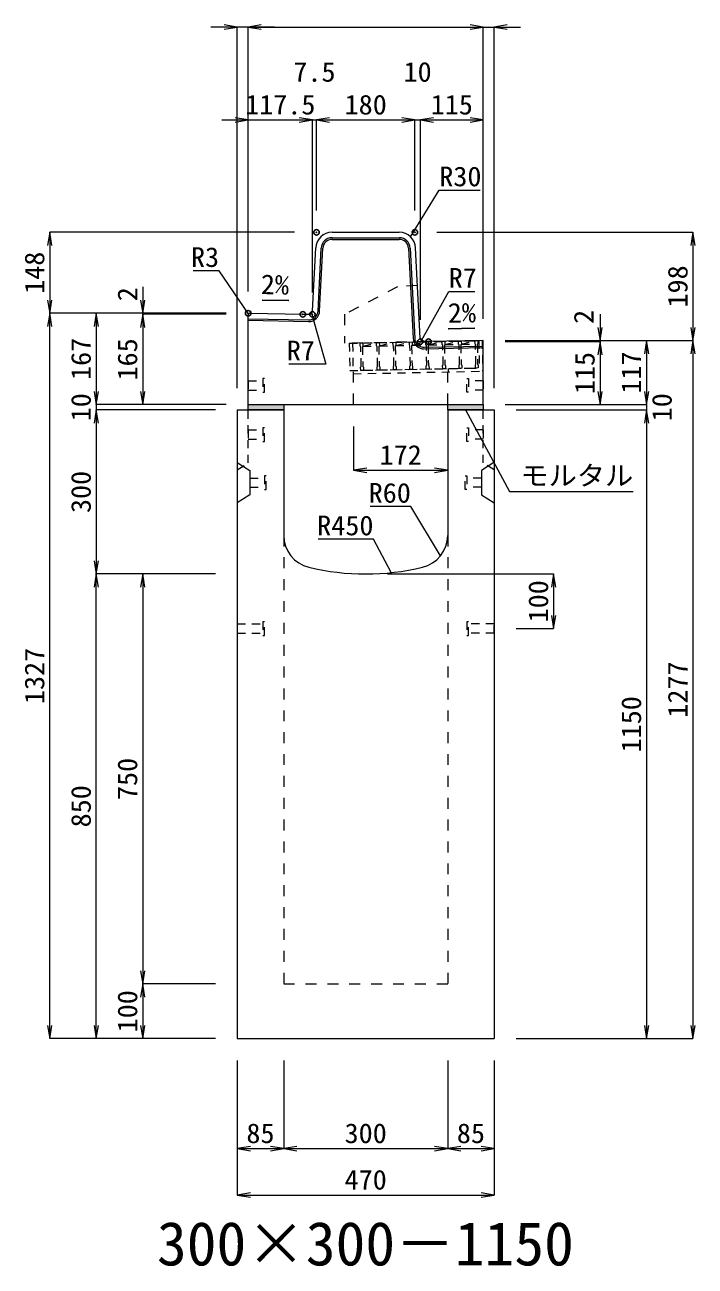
# Model space of a CAD drawing. Units: millimetres at full size. Extents: x -22536 to 51867, y -19720 to 38340.
# Drawn here: x 9276 to 10503, y 12534 to 14805 of the extents above; entities that cross this region are included whole.
import ezdxf
from ezdxf.enums import TextEntityAlignment as Align

# ---------------------------------------------------------------- set-up
doc = ezdxf.new("R2010")
doc.units = ezdxf.units.MM
doc.header["$LTSCALE"] = 20
doc.header["$PDMODE"] = 32
doc.header["$PDSIZE"] = 10
doc.linetypes.add('USER1', pattern=[2, 1, -1])
doc.linetypes.add('USER2', pattern=[1.35, 0.75, -0.6])
for name, color, linetype, lineweight in [('インサート', 3, 'USER2', 9), ('グレーチング', 7, 'USER2', 5), ('モルタル', 7, 'Continuous', 9), ('受枠', 3, 'USER2', 9), ('寸法線', 7, 'Continuous', 13), ('引出線', 4, 'Continuous', 13), ('本体', 2, 'Continuous', 13), ('目地', 132, 'Continuous', 5)]:
    doc.layers.add(name, color=color, linetype=linetype, lineweight=lineweight)
doc.layers.add('作業エリア', color=11, linetype='Continuous')
doc.layers.add('文字', color=7, linetype='Continuous')
doc.styles.add('ＭＳ 明朝', font='')
doc.styles.get('ＭＳ 明朝').set_extended_font_data('MS Mincho')

# ---------------------------------------------------------------- blocks, each defined once
blk = doc.blocks.new('open_arrow')
at = {"color": 0, "linetype": 'Continuous', "lineweight": -2}
blk.add_lwpolyline([(7.5, 1.25), (0, 0), (7.5, -1.25)], dxfattribs=at)

msp = doc.modelspace()

# ---------------------------------------------------------------- hatches: boundary and pattern name
at = {"layer": 'モルタル'}
for points in [[(9750, 14100), (9750, 14110), (9685, 14110), (9685, 14100)], [(10115, 14100), (10115, 14110), (10050, 14110), (10050, 14100)]]:
    msp.add_hatch(color=256, dxfattribs=at).paths.add_polyline_path(points)

# ---------------------------------------------------------------- linework, layer by layer
at = {"layer": 'インサート'}
for p, q in [((9685, 14153.5), (9712, 14153.5)), ((9685, 14153.5), (9685, 14136.5)), ((9715, 14157.5), (9712, 14157.5)), ((9712, 14157.5), (9712, 14132.5)), ((9715, 14132.5), (9715, 14157.5)), ((10085, 14157.5), (10088, 14157.5)), ((10085, 14132.5), (10085, 14157.5)), ((10088, 14157.5), (10088, 14132.5)), ((10115, 14153.5), (10088, 14153.5)), ((10115, 14153.5), (10115, 14136.5)), ((9685, 14136.5), (9712, 14136.5)), ((9712, 14132.5), (9715, 14132.5)), ((10088, 14132.5), (10085, 14132.5)), ((10115, 14136.5), (10088, 14136.5)), ((9685, 14063.5), (9712, 14063.5)), ((9685, 14063.5), (9685, 14046.5)), ((9715, 14067.5), (9712, 14067.5)), ((9712, 14067.5), (9712, 14042.5)), ((9715, 14042.5), (9715, 14067.5)), ((10085, 14067.5), (10088, 14067.5)), ((10085, 14042.5), (10085, 14067.5)), ((10088, 14067.5), (10088, 14042.5)), ((10115, 14063.5), (10088, 14063.5)), ((10115, 14063.5), (10115, 14046.5)), ((9685, 14046.5), (9712, 14046.5)), ((9712, 14042.5), (9715, 14042.5)), ((10088, 14042.5), (10085, 14042.5)), ((10115, 14046.5), (10088, 14046.5)), ((9688.2, 13975.5), (9715.2, 13975.5)), ((9688.2, 13975.5), (9688.2, 13958.5)), ((9718.2, 13979.5), (9715.2, 13979.5)), ((9715.2, 13979.5), (9715.2, 13954.5)), ((9718.2, 13954.5), (9718.2, 13979.5)), ((10081.8, 13979.5), (10084.8, 13979.5)), ((10081.8, 13954.5), (10081.8, 13979.5)), ((10084.8, 13979.5), (10084.8, 13954.5)), ((10111.8, 13975.5), (10084.8, 13975.5)), ((10111.8, 13975.5), (10111.8, 13958.5)), ((9688.2, 13958.5), (9715.2, 13958.5)), ((9715.2, 13954.5), (9718.2, 13954.5)), ((10084.8, 13954.5), (10081.8, 13954.5)), ((10111.8, 13958.5), (10084.8, 13958.5)), ((9665, 13708.5), (9712, 13708.5)), ((9665, 13708.5), (9665, 13691.5)), ((9715, 13712.5), (9712, 13712.5)), ((9712, 13712.5), (9712, 13687.5)), ((9715, 13687.5), (9715, 13712.5)), ((10088, 13712.5), (10085, 13712.5)), ((10085, 13712.5), (10085, 13687.5)), ((10088, 13687.5), (10088, 13712.5)), ((10135, 13708.5), (10088, 13708.5)), ((10135, 13691.5), (10135, 13708.5)), ((9665, 13691.5), (9712, 13691.5)), ((9712, 13687.5), (9715, 13687.5)), ((10085, 13687.5), (10088, 13687.5)), ((10135, 13691.5), (10088, 13691.5))]:
    msp.add_line(p, q, dxfattribs=at)
at = {"layer": 'グレーチング'}
for p, q in [((9889.92, 14222.5), (10104.88, 14226.8)), ((9895.04, 14216.6), (9919.92, 14223.1)), ((9895.04, 14216.6), (9920.04, 14217.1)), ((9925.04, 14217.2), (9949.91, 14223.7)), ((9925.04, 14217.2), (9950.03, 14217.7)), ((9955.03, 14217.8), (9979.91, 14224.3)), ((9955.03, 14217.8), (9980.03, 14218.3)), ((9985.03, 14218.4), (10009.9, 14224.9)), ((9985.03, 14218.4), (10010.02, 14218.9)), ((10015.02, 14219), (10039.89, 14225.5)), ((10015.02, 14219), (10040.01, 14219.5)), ((10045.01, 14219.6), (10069.89, 14226.1)), ((10045.01, 14219.6), (10070.01, 14220.1)), ((10075.01, 14220.2), (10099.88, 14226.7)), ((10075.01, 14220.2), (10100, 14220.7)), ((9890.92, 14172.51), (10105.88, 14176.81))]:
    msp.add_line(p, q, dxfattribs=at)
for points in [[(9889.92, 14222.5), (9894.92, 14222.6), (9895.04, 14216.6), (9894.06, 14215.58), (9894.78, 14179.59), (9895.8, 14178.61), (9895.92, 14172.61), (9890.92, 14172.51), (9890.8, 14178.51), (9891.78, 14179.53), (9891.06, 14215.52), (9890.04, 14216.5)], [(9919.92, 14223.1), (9924.92, 14223.2), (9925.04, 14217.2), (9924.06, 14216.18), (9924.78, 14180.19), (9925.8, 14179.21), (9925.92, 14173.21), (9920.92, 14173.11), (9920.8, 14179.11), (9921.78, 14180.13), (9921.06, 14216.12), (9920.04, 14217.1)], [(9949.91, 14223.7), (9954.91, 14223.8), (9955.03, 14217.8), (9954.05, 14216.78), (9954.77, 14180.79), (9955.79, 14179.81), (9955.91, 14173.81), (9950.91, 14173.71), (9950.79, 14179.71), (9951.77, 14180.73), (9951.05, 14216.72), (9950.03, 14217.7)], [(9979.91, 14224.3), (9984.91, 14224.4), (9985.03, 14218.4), (9984.05, 14217.38), (9984.77, 14181.39), (9985.79, 14180.41), (9985.91, 14174.41), (9980.91, 14174.31), (9980.79, 14180.31), (9981.77, 14181.33), (9981.05, 14217.32), (9980.03, 14218.3)], [(10009.9, 14224.9), (10014.9, 14225), (10015.02, 14219), (10014.04, 14217.98), (10014.76, 14181.99), (10015.78, 14181.01), (10015.9, 14175.01), (10010.9, 14174.91), (10010.78, 14180.91), (10011.76, 14181.93), (10011.04, 14217.92), (10010.02, 14218.9)], [(10039.89, 14225.5), (10044.89, 14225.6), (10045.01, 14219.6), (10044.03, 14218.58), (10044.75, 14182.59), (10045.77, 14181.61), (10045.89, 14175.61), (10040.89, 14175.51), (10040.77, 14181.51), (10041.75, 14182.53), (10041.03, 14218.52), (10040.01, 14219.5)], [(10069.89, 14226.1), (10074.89, 14226.2), (10075.01, 14220.2), (10074.03, 14219.18), (10074.75, 14183.19), (10075.77, 14182.21), (10075.89, 14176.21), (10070.89, 14176.11), (10070.77, 14182.11), (10071.75, 14183.13), (10071.03, 14219.12), (10070.01, 14220.1)], [(10099.88, 14226.7), (10104.88, 14226.8), (10105, 14220.8), (10104.02, 14219.78), (10104.74, 14183.79), (10105.76, 14182.81), (10105.88, 14176.81), (10100.88, 14176.71), (10100.76, 14182.71), (10101.74, 14183.73), (10101.02, 14219.72), (10100, 14220.7)]]:
    msp.add_lwpolyline(points, close=True, dxfattribs=at)
at = {"layer": 'モルタル'}
for points in [[(9685, 14110), (9750, 14110), (9750, 14100), (9685, 14100)], [(10050, 14110), (10115, 14110), (10115, 14100), (10050, 14100)]]:
    msp.add_lwpolyline(points, close=True, dxfattribs=at)
at = {"layer": '作業エリア'}
for p in [(9810, 14425), (9990, 14425), (9685, 14277), (9785, 14275), (9802.5, 14275), (10000, 14225), (10015, 14225)]:
    msp.add_point(p, dxfattribs=at)
at = {"layer": '受枠'}
for p, q in [((9869.93, 14222.1), (10112.88, 14226.96)), ((9869.93, 14222.1), (9870.93, 14172.11)), ((9875.93, 14222.22), (9877.05, 14166.23)), ((10106.88, 14226.84), (10107.88, 14176.85)), ((10112.88, 14226.96), (10114, 14170.97)), ((9870.93, 14172.11), (10107.88, 14176.85)), ((9877.05, 14166.23), (10114, 14170.97)), ((10050.89, 14175.71), (10051.01, 14169.71))]:
    msp.add_line(p, q, dxfattribs=at)
at = {"layer": '寸法線'}
for p, q in [((9733, 14800.58), (9617, 14800.58)), ((9665, 14140), (9665, 14800.58)), ((9685, 14800.58), (10115, 14800.58)), ((9685, 14317), (9685, 14800.58)), ((9685, 14317), (9685, 14800.58)), ((10067, 14800.58), (10183, 14800.58)), ((10115, 14267), (10115, 14800.58)), ((10115, 14267), (10115, 14800.58)), ((10135, 14140), (10135, 14800.58)), ((9637, 14630.58), (9802.5, 14630.58)), ((9685, 14317), (9685, 14630.58)), ((9754.5, 14630.58), (9858, 14630.58)), ((9802.5, 14315), (9802.5, 14630.58)), ((9802.5, 14315), (9802.5, 14630.58)), ((9810, 14465), (9810, 14630.58)), ((9810, 14630.58), (9990, 14630.58)), ((9810, 14465), (9810, 14630.58)), ((9942, 14630.58), (10048, 14630.58)), ((9990, 14465), (9990, 14630.58)), ((9990, 14465), (9990, 14630.58)), ((10000, 14265), (10000, 14630.58)), ((10000, 14630.58), (10115, 14630.58)), ((10000, 14265), (10000, 14630.58)), ((10115, 14267), (10115, 14630.58)), ((9322.06, 14425), (9322.06, 14277)), ((9770, 14425), (9322.06, 14425)), ((10030, 14425), (10498.78, 14425)), ((10498.78, 14425), (10498.78, 14227)), ((9492.06, 14325), (9492.06, 14227)), ((9645, 14277), (9322.06, 14277)), ((9322.06, 12950), (9322.06, 14277)), ((9645, 14277), (9322.06, 14277)), ((9407.06, 14277), (9407.06, 14110)), ((9645, 14277), (9407.06, 14277)), ((9645, 14277), (9492.06, 14277)), ((9645, 14275), (9492.06, 14275)), ((9492.06, 14275), (9492.06, 14110)), ((9645, 14275), (9492.06, 14275)), ((10328.78, 14275), (10328.78, 14177)), ((10155, 14227), (10328.78, 14227)), ((10155, 14227), (10413.78, 14227)), ((10155, 14227), (10498.78, 14227)), ((10155, 14227), (10498.78, 14227)), ((10155, 14225), (10328.78, 14225)), ((10155, 14225), (10328.78, 14225)), ((10328.78, 14225), (10328.78, 14110)), ((10413.78, 14227), (10413.78, 14110)), ((10498.78, 14227), (10498.78, 12950)), ((9407.06, 14158), (9407.06, 14052)), ((10413.78, 14158), (10413.78, 14052)), ((9645, 14110), (9407.06, 14110)), ((9645, 14110), (9407.06, 14110)), ((9645, 14110), (9492.06, 14110)), ((10155, 14110), (10328.78, 14110)), ((10155, 14110), (10413.78, 14110)), ((10155, 14110), (10413.78, 14110)), ((9625, 14100), (9407.06, 14100)), ((9407.06, 14100), (9407.06, 13800)), ((9625, 14100), (9407.06, 14100)), ((10175, 14100), (10413.78, 14100)), ((10175, 14100), (10413.78, 14100)), ((10413.78, 14100), (10413.78, 12950)), ((9878, 14070), (9878, 13989.77)), ((9878, 13989.77), (10050, 13989.77)), ((9625, 13800), (9407.06, 13800)), ((9407.06, 12950), (9407.06, 13800)), ((9625, 13800), (9407.06, 13800)), ((9492.06, 13800), (9492.06, 13050)), ((9625, 13800), (9492.06, 13800)), ((9940, 13800), (10243.78, 13800)), ((10243.78, 13800), (10243.78, 13700)), ((10175, 13700), (10243.78, 13700)), ((9625, 13050), (9492.06, 13050)), ((9492.06, 13050), (9492.06, 12950)), ((9625, 13050), (9492.06, 13050)), ((9625, 12950), (9322.06, 12950)), ((9625, 12950), (9407.06, 12950)), ((9625, 12950), (9492.06, 12950)), ((10175, 12950), (10413.78, 12950)), ((10175, 12950), (10498.78, 12950)), ((9665, 12910), (9665, 12748.84)), ((9665, 12910), (9665, 12663.84)), ((9750, 12910), (9750, 12748.84)), ((9750, 12910), (9750, 12748.84)), ((10050, 12910), (10050, 12748.84)), ((10050, 12910), (10050, 12748.84)), ((10135, 12910), (10135, 12748.84)), ((10135, 12910), (10135, 12663.84)), ((9665, 12748.84), (9750, 12748.84)), ((9750, 12748.84), (10050, 12748.84)), ((10050, 12748.84), (10135, 12748.84)), ((9665, 12663.84), (10135, 12663.84))]:
    msp.add_line(p, q, dxfattribs=at)
at = {"layer": '引出線'}
for points in [[(9982.14, 14416.74), (10034.6, 14502.07), (10109.27, 14502.07)], [(9685.9, 14276.08), (9631.83, 14354.5), (9584.11, 14354.5)], [(10001.83, 14226.93), (10051.86, 14316.53), (10099.79, 14316.53)], [(9759.18, 14300.18), (9710.44, 14301.15), (9759.18, 14300.18)], [(9800.67, 14276.93), (9827.18, 14183.56), (9759.25, 14183.56)], [(10050.86, 14248.59), (10099.57, 14249.56), (10050.83, 14248.59)], [(10082.5, 14100), (10163.13, 13950.97), (10389.05, 13950.97)], [(10037.07, 13833.32), (9982.66, 13923.21), (9907.98, 13923.21)], [(9946.44, 13802.4), (9914.22, 13863.55), (9813.21, 13863.55)]]:
    msp.add_lwpolyline(points, dxfattribs=at)
at = {"layer": '本体'}
for p, q in [((9838.54, 14425), (9961.46, 14425)), ((9802.83, 14281.65), (9808.57, 14396.5)), ((9999.67, 14231.65), (9991.43, 14396.5)), ((9685, 14110), (9685, 14273.94)), ((9688.06, 14276.94), (9785, 14275)), ((9785, 14275), (9795.84, 14275)), ((10015, 14225), (10006.66, 14225)), ((10115, 14227), (10015, 14225)), ((10115, 14110), (10115, 14227)), ((9685, 14110), (10115, 14110)), ((9665, 14100), (9665, 12950)), ((9665, 14100), (9750, 14100)), ((9750, 14100), (9750, 13870.53)), ((10050, 14100), (10135, 14100)), ((10050, 14100), (10050, 13870.53)), ((10135, 14100), (10135, 12950)), ((9665, 12950), (10135, 12950))]:
    msp.add_line(p, q, dxfattribs=at)
at = {"layer": '本体', "linetype": 'USER1'}
for p, q in [((9958, 14325), (9861, 14275)), ((9994.85, 14328), (9958, 14325)), ((9861, 14275), (9861, 14221.92)), ((10015, 14225), (9861, 14221.92)), ((9878, 14110), (9878, 14172.25)), ((10050, 14110), (10050, 14175.69))]:
    msp.add_line(p, q, dxfattribs=at)
at = {"layer": '本体', "linetype": 'USER2', "lineweight": 9}
for p, q in [((9685, 14003), (9685, 14100)), ((10115, 14003), (10115, 14100)), ((9665, 13990.5), (9685, 14003)), ((10135, 13990.5), (10115, 14003))]:
    msp.add_line(p, q, dxfattribs=at)
at = {"layer": '本体', "lineweight": 9}
for p, q in [((9665, 14004), (9688.2, 13989.5)), ((9688.2, 13989.5), (9688.2, 13944.5)), ((10134.58, 14003.74), (10111.8, 13989.5)), ((10111.8, 13989.5), (10111.8, 13944.5)), ((9688.2, 13944.5), (9665, 13930)), ((10111.8, 13944.5), (10135, 13930))]:
    msp.add_line(p, q, dxfattribs=at)
at = {"layer": '本体', "linetype": 'USER1', "lineweight": 15}
for p, q in [((9750, 13870.53), (9750, 13050)), ((10050, 13870.53), (10050, 13050)), ((9750, 13050), (10050, 13050))]:
    msp.add_line(p, q, dxfattribs=at)
at = {"layer": '本体'}
for centre, radius, start, end in [((9838.54, 14395), 30, 90, 177.13759), ((9961.46, 14395), 30, 2.86241, 90), ((9688, 14273.94), 3, 88.85424, 180), ((9795.84, 14282), 7, 270, 357.13759), ((10006.66, 14232), 7, 182.86241, 270), ((9810, 13870.53), 60, 180, 256.65764), ((9990, 13870.53), 60, 283.34236, 0), ((9900, 14250), 450, 256.65764, 283.34236)]:
    msp.add_arc(centre, radius, start, end, dxfattribs=at)
at = {"layer": '目地'}
for p, q in [((9838.54, 14415), (9961.46, 14415)), ((9838.54, 14412), (9961.46, 14412)), ((9812.81, 14280.94), (9818.56, 14396)), ((9815.81, 14280.79), (9821.56, 14395.85)), ((9978.44, 14395.85), (9986.69, 14230.84)), ((9981.44, 14396), (9989.69, 14230.99)), ((9685, 14267), (9795.49, 14264.79)), ((9685, 14264), (9795.43, 14261.79)), ((10007.01, 14214.84), (10115, 14217)), ((10007.07, 14211.84), (10115, 14214))]:
    msp.add_line(p, q, dxfattribs=at)
for centre, radius, start, end in [((9838.54, 14395), 20, 90, 177.13759), ((9838.54, 14395), 17, 90, 177.13759), ((9961.46, 14395), 20, 2.86241, 90), ((9961.46, 14395), 17, 2.86241, 90), ((9795.83, 14281.78), 20, 268.85424, 357.13759), ((9795.83, 14281.78), 17, 268.85424, 357.13759), ((10006.67, 14231.83), 20, 182.86241, 271.14576), ((10006.67, 14231.83), 17, 182.86241, 271.14576)]:
    msp.add_arc(centre, radius, start, end, dxfattribs=at)

# ---------------------------------------------------------------- block references
at = {"layer": '寸法線', "xscale": 3.2, "yscale": 3.2}
for p, rotation in [((9665, 14800.58), 180), ((10115, 14800.58), 180), ((10115, 14800.58), 180), ((9685, 14630.58), 180), ((9802.5, 14630.58), 180), ((9802.5, 14630.58), 180), ((9990, 14630.58), 180), ((9990, 14630.58), 180), ((10115, 14630.58), 180), ((9322.06, 14425), 270), ((10498.78, 14425), 270), ((9322.06, 14277), 90), ((9492.06, 14277), 90), ((9322.06, 14277), 270), ((9407.06, 14277), 270), ((9492.06, 14275), 270), ((9492.06, 14275), 270), ((10328.78, 14227), 90), ((10498.78, 14227), 90), ((10328.78, 14225), 270), ((10328.78, 14225), 270), ((10413.78, 14227), 270), ((10498.78, 14227), 270), ((9407.06, 14110), 90), ((9407.06, 14110), 90), ((9492.06, 14110), 90), ((10328.78, 14110), 90), ((10413.78, 14110), 90), ((10413.78, 14110), 90), ((9407.06, 14100), 270), ((9407.06, 14100), 270), ((10413.78, 14100), 270), ((10413.78, 14100), 270), ((10050, 13989.77), 180), ((9407.06, 13800), 90), ((9407.06, 13800), 270), ((9492.06, 13800), 270), ((10243.78, 13800), 270), ((10243.78, 13700), 90), ((9492.06, 13050), 90), ((9492.06, 13050), 270), ((9322.06, 12950), 90), ((9407.06, 12950), 90), ((9492.06, 12950), 90), ((10413.78, 12950), 90), ((10498.78, 12950), 90), ((9750, 12748.84), 180), ((10050, 12748.84), 180), ((10135, 12748.84), 180), ((10135, 12663.84), 180)]:
    msp.add_blockref('open_arrow', p, dxfattribs=dict(at, rotation=rotation))
for p in [(9685, 14800.58), (9685, 14800.58), (10135, 14800.58), (9810, 14630.58), (9810, 14630.58), (10000, 14630.58), (10000, 14630.58), (9878, 13989.77), (9665, 12748.84), (9750, 12748.84), (10050, 12748.84), (9665, 12663.84)]:
    msp.add_blockref('open_arrow', p, dxfattribs=at)
at = {"layer": '引出線', "xscale": 0.0533, "yscale": 0.0533}
for p, rotation in [((9982.14, 14416.74), 58.4), ((9759.18, 14300.18), 178.9), ((9685.9, 14276.08), 124.6), ((9800.67, 14276.93), 285.9), ((10050.86, 14248.59), 1.1), ((10001.83, 14226.93), 60.8), ((10082.5, 14100), 298.4), ((10037.07, 13833.32), 121.2), ((9946.44, 13802.4), 117.8)]:
    msp.add_blockref('open_arrow', p, dxfattribs=dict(at, rotation=rotation))

# ---------------------------------------------------------------- texts
at = {"layer": '寸法線', "style": 'ＭＳ 明朝', "width": 1.05}
for s, p in [('7.5', (9806.25, 14718.58)), ('10', (9995, 14718.58)), ('117.5', (9743.75, 14658.58)), ('180', (9900, 14658.58)), ('115', (10057.5, 14658.58)), ('172', (9964, 14017.77)), ('85', (9707.5, 12776.84)), ('300', (9900, 12776.84)), ('85', (10092.5, 12776.84)), ('470', (9900, 12691.84))]:
    msp.add_text(s, height=36.03, dxfattribs=at).set_placement(p, align=Align.MIDDLE_CENTER)
for s, p in [('148', (9294.06, 14351)), ('198', (10470.78, 14326)), ('2', (9464.06, 14311.82)), ('2', (10298.78, 14270.34)), ('167', (9379.06, 14193.5)), ('165', (9464.06, 14192.5)), ('115', (10300.78, 14167.5)), ('117', (10385.78, 14168.5)), ('10', (9379.06, 14105)), ('10', (10441.78, 14105)), ('300', (9379.06, 13950)), ('100', (10215.78, 13750)), ('1327', (9294.06, 13613.5)), ('1277', (10470.78, 13588.5)), ('1150', (10385.78, 13525)), ('750', (9464.06, 13425)), ('850', (9379.06, 13375)), ('100', (9464.06, 13000))]:
    msp.add_text(s, height=36.03, rotation=90, dxfattribs=at).set_placement(p, align=Align.MIDDLE_CENTER)
at = {"layer": '引出線', "style": 'ＭＳ 明朝', "width": 1.05}
for s, p in [('R30', (10034.6, 14545.27)), ('R7', (10051.86, 14359.73)), ('モルタル', (10183.13, 13998.08))]:
    msp.add_text(s, height=36.03, dxfattribs=at).set_placement(p, align=Align.TOP_LEFT)
for s, p in [('R3', (9631.83, 14397.7)), ('R7', (9807.18, 14226.76)), ('R60', (9982.66, 13966.41)), ('R450', (9914.22, 13906.75))]:
    msp.add_text(s, height=36.03, dxfattribs=at).set_placement(p, align=Align.TOP_RIGHT)
msp.add_text('2%', height=36.03, rotation=358.854, dxfattribs=at).set_placement((9760.12, 14347.07), align=Align.TOP_RIGHT)
msp.add_text('2%', height=36.03, rotation=1.146, dxfattribs=at).set_placement((10049.89, 14295.48), align=Align.TOP_LEFT)
at = {"layer": '文字', "style": 'ＭＳ 明朝'}
msp.add_text('300×300－1150', height=80.06, dxfattribs=at).set_placement((9899.52, 12575.03), align=Align.MIDDLE_CENTER)

doc.saveas('drawing.dxf')
